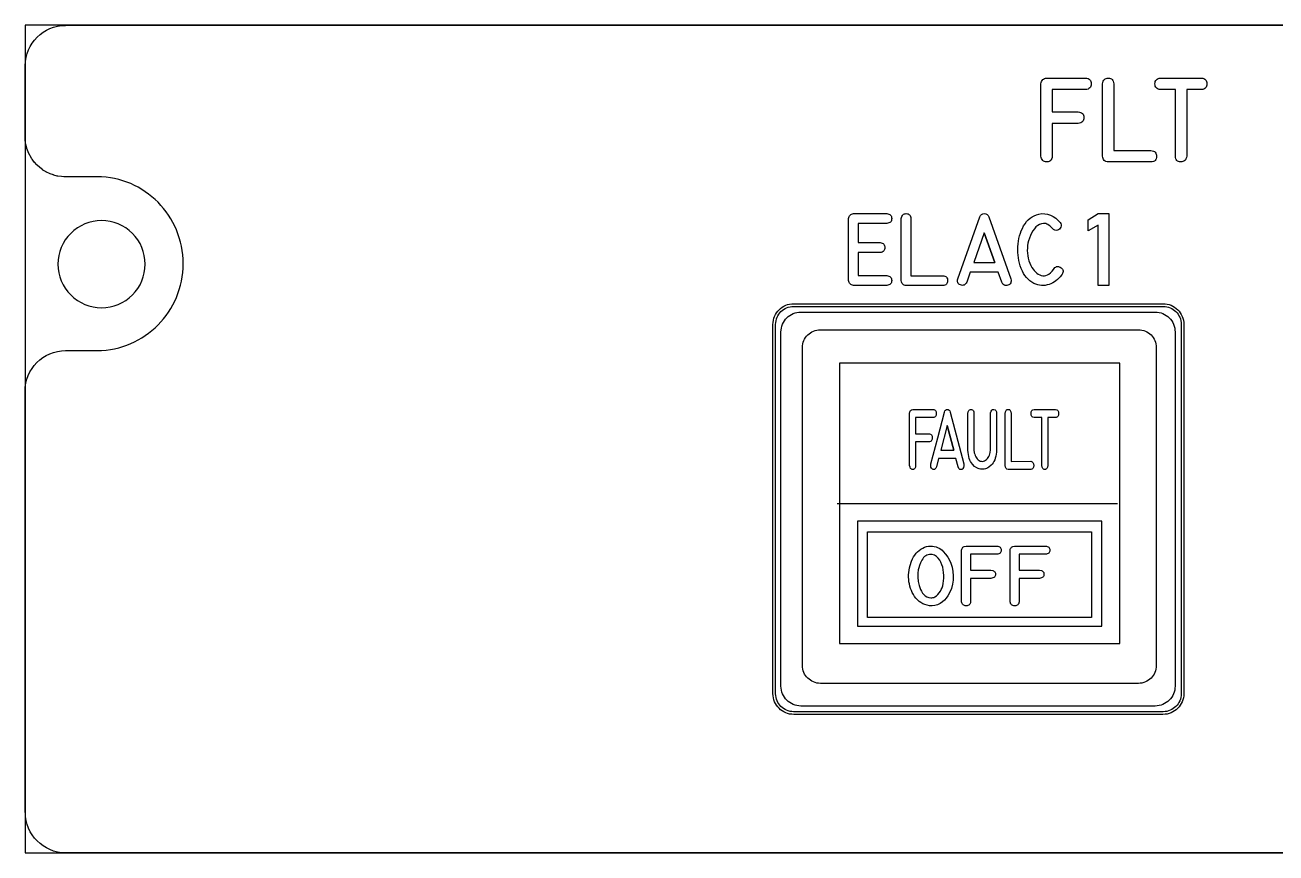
# Model space of a CAD drawing. Extents: x 112 to 257, y 413 to 460.
# Drawn here: x 112.3 to 183.7, y 413.2 to 460.5 of the extents above; entities that cross this region are included whole.
import ezdxf

# ---------------------------------------------------------------- set-up
doc = ezdxf.new("R2010")
doc.units = 0
for name, color, linetype in [('_BACKPANEL', 5, 'CONTINUOUS'), ('_ENGRAVING', 105, 'CONTINUOUS'), ('_LABELS', 30, 'CONTINUOUS'), ('_TOPLAYER', 1, 'CONTINUOUS')]:
    doc.layers.add(name, color=color, linetype=linetype)

msp = doc.modelspace()

# ---------------------------------------------------------------- linework, layer by layer
at = {"layer": '_BACKPANEL'}
for points in [[(112.257, 460.457), (112.257, 455.729), (112.257, 446.272), (112.257, 427.359), (112.257, 422.631), (112.257, 413.174), (257.257, 413.174), (257.257, 422.631), (257.257, 427.359), (257.257, 446.272), (257.257, 455.729), (257.257, 460.457)], [(156.13, 444.39), (177.226, 444.39), (177.331, 444.385), (177.434, 444.37), (177.532, 444.344), (177.627, 444.31), (177.716, 444.267), (177.801, 444.215), (177.88, 444.156), (177.953, 444.09), (178.019, 444.017), (178.078, 443.938), (178.13, 443.854), (178.173, 443.764), (178.207, 443.669), (178.232, 443.571), (178.248, 443.468), (178.253, 443.363), (178.253, 422.268), (178.248, 422.163), (178.232, 422.06), (178.207, 421.962), (178.173, 421.867), (178.13, 421.777), (178.078, 421.693), (178.019, 421.614), (177.953, 421.541), (177.88, 421.475), (177.801, 421.416), (177.716, 421.364), (177.627, 421.321), (177.532, 421.287), (177.434, 421.261), (177.331, 421.246), (177.226, 421.24), (156.13, 421.24), (156.025, 421.246), (155.923, 421.261), (155.824, 421.287), (155.73, 421.321), (155.64, 421.364), (155.555, 421.416), (155.476, 421.475), (155.403, 421.541), (155.337, 421.614), (155.278, 421.693), (155.227, 421.777), (155.184, 421.867), (155.149, 421.962), (155.124, 422.06), (155.108, 422.163), (155.103, 422.268), (155.103, 443.363), (155.108, 443.468), (155.124, 443.571), (155.149, 443.669), (155.184, 443.764), (155.227, 443.854), (155.278, 443.938), (155.337, 444.017), (155.403, 444.09), (155.476, 444.156), (155.555, 444.215), (155.64, 444.267), (155.73, 444.31), (155.824, 444.344), (155.923, 444.37), (156.025, 444.385)]]:
    msp.add_lwpolyline(points, close=True, dxfattribs=at)
msp.add_lwpolyline([(116.621, 444.312, 0.414214), (119.11, 446.8, 0.414214), (116.621, 449.288, 0.414214), (114.133, 446.8, 0.414214)], format="xyb", close=True, dxfattribs=at)
at = {"layer": '_ENGRAVING'}
for points in [[(170.25, 452.971), (170.25, 457.098), (170.264, 457.171), (170.286, 457.235), (170.315, 457.29), (170.352, 457.336), (170.397, 457.373), (170.449, 457.401), (170.509, 457.42), (170.576, 457.431), (172.799, 457.431), (172.874, 457.42), (172.939, 457.4), (172.994, 457.372), (173.039, 457.335), (173.073, 457.289), (173.098, 457.235), (173.113, 457.172), (173.118, 457.1), (173.113, 457.028), (173.098, 456.965), (173.073, 456.911), (173.037, 456.865), (172.992, 456.829), (172.936, 456.801), (172.87, 456.783), (172.795, 456.773), (170.895, 456.773), (170.895, 455.493), (172.377, 455.493), (172.451, 455.483), (172.515, 455.465), (172.57, 455.438), (172.615, 455.402), (172.651, 455.359), (172.676, 455.307), (172.692, 455.246), (172.698, 455.177), (172.694, 455.108), (172.68, 455.046), (172.655, 454.992), (172.62, 454.946), (172.575, 454.907), (172.519, 454.875), (172.453, 454.852), (172.377, 454.836), (170.895, 454.836), (170.895, 452.971), (170.885, 452.895), (170.867, 452.829), (170.841, 452.773), (170.806, 452.727), (170.763, 452.691), (170.712, 452.665), (170.652, 452.649), (170.584, 452.643), (170.516, 452.647), (170.455, 452.662), (170.402, 452.687), (170.356, 452.722), (170.318, 452.769), (170.288, 452.825), (170.265, 452.893)], [(174.088, 452.636), (174.021, 452.645), (173.961, 452.663), (173.909, 452.69), (173.865, 452.727), (173.828, 452.772), (173.798, 452.826), (173.776, 452.889), (173.761, 452.961), (173.761, 457.098), (173.777, 457.177), (173.8, 457.245), (173.831, 457.303), (173.869, 457.35), (173.915, 457.386), (173.968, 457.411), (174.029, 457.426), (174.097, 457.43), (174.164, 457.423), (174.224, 457.407), (174.275, 457.38), (174.318, 457.344), (174.353, 457.297), (174.38, 457.241), (174.399, 457.175), (174.409, 457.098), (174.409, 453.289), (176.529, 453.291), (176.605, 453.278), (176.671, 453.256), (176.727, 453.226), (176.773, 453.188), (176.808, 453.142), (176.833, 453.088), (176.847, 453.026), (176.851, 452.955), (176.846, 452.885), (176.83, 452.823), (176.804, 452.771), (176.768, 452.726), (176.723, 452.691), (176.667, 452.664), (176.602, 452.645), (176.526, 452.636)], [(177.921, 452.966), (177.921, 456.771), (177.078, 456.771), (177.002, 456.782), (176.937, 456.801), (176.882, 456.829), (176.837, 456.866), (176.802, 456.911), (176.777, 456.965), (176.762, 457.028), (176.757, 457.1), (176.763, 457.171), (176.778, 457.234), (176.803, 457.288), (176.838, 457.334), (176.883, 457.371), (176.938, 457.399), (177.003, 457.419), (177.078, 457.431), (179.409, 457.431), (179.483, 457.42), (179.547, 457.4), (179.602, 457.372), (179.647, 457.335), (179.682, 457.289), (179.706, 457.235), (179.722, 457.172), (179.727, 457.1), (179.722, 457.028), (179.707, 456.965), (179.683, 456.91), (179.648, 456.865), (179.603, 456.828), (179.548, 456.8), (179.484, 456.781), (179.409, 456.771), (178.568, 456.771), (178.568, 452.966), (178.551, 452.888), (178.527, 452.821), (178.496, 452.764), (178.457, 452.718), (178.411, 452.682), (178.358, 452.657), (178.297, 452.642), (178.229, 452.638), (178.162, 452.644), (178.103, 452.66), (178.052, 452.686), (178.009, 452.722), (177.975, 452.768), (177.948, 452.824), (177.93, 452.89)], [(161.452, 449.127), (159.822, 449.127), (159.822, 448.031), (161.065, 448.031), (161.13, 448.017), (161.187, 447.997), (161.235, 447.971), (161.274, 447.938), (161.304, 447.899), (161.326, 447.854), (161.339, 447.803), (161.343, 447.745), (161.338, 447.687), (161.325, 447.636), (161.303, 447.591), (161.273, 447.553), (161.234, 447.52), (161.186, 447.494), (161.13, 447.475), (161.065, 447.462), (159.822, 447.462), (159.822, 446.145), (161.452, 446.145), (161.517, 446.132), (161.573, 446.112), (161.621, 446.086), (161.66, 446.054), (161.69, 446.015), (161.712, 445.971), (161.725, 445.92), (161.729, 445.863), (161.725, 445.806), (161.712, 445.755), (161.69, 445.711), (161.66, 445.673), (161.621, 445.641), (161.573, 445.615), (161.517, 445.596), (161.452, 445.582), (159.549, 445.582), (159.491, 445.594), (159.439, 445.612), (159.394, 445.637), (159.356, 445.67), (159.325, 445.709), (159.3, 445.754), (159.281, 445.807), (159.27, 445.867), (159.27, 449.405), (159.282, 449.467), (159.301, 449.522), (159.326, 449.568), (159.358, 449.607), (159.396, 449.639), (159.441, 449.662), (159.492, 449.678), (159.549, 449.685), (161.452, 449.685), (161.517, 449.676), (161.573, 449.66), (161.621, 449.636), (161.66, 449.604), (161.69, 449.565), (161.712, 449.519), (161.724, 449.465), (161.728, 449.404), (161.724, 449.343), (161.711, 449.289), (161.689, 449.243), (161.659, 449.205), (161.62, 449.174), (161.573, 449.151), (161.517, 449.135)], [(162.555, 445.58), (162.498, 445.588), (162.447, 445.604), (162.403, 445.627), (162.364, 445.658), (162.333, 445.697), (162.307, 445.743), (162.289, 445.797), (162.276, 445.859), (162.276, 449.401), (162.29, 449.469), (162.309, 449.527), (162.336, 449.576), (162.368, 449.616), (162.408, 449.647), (162.453, 449.669), (162.505, 449.681), (162.563, 449.684), (162.621, 449.679), (162.672, 449.665), (162.716, 449.642), (162.753, 449.611), (162.783, 449.571), (162.806, 449.523), (162.822, 449.466), (162.83, 449.401), (162.83, 446.139), (164.645, 446.141), (164.711, 446.13), (164.767, 446.111), (164.815, 446.086), (164.854, 446.053), (164.884, 446.014), (164.905, 445.968), (164.918, 445.914), (164.922, 445.854), (164.917, 445.794), (164.903, 445.741), (164.881, 445.696), (164.851, 445.658), (164.811, 445.627), (164.764, 445.604), (164.708, 445.589), (164.643, 445.58)], [(165.495, 445.969), (166.125, 447.735), (166.757, 449.501), (166.797, 449.581), (166.854, 449.638), (166.926, 449.673), (167.015, 449.685), (167.103, 449.675), (167.176, 449.64), (167.233, 449.583), (167.274, 449.501), (168.534, 445.959), (168.545, 445.892), (168.546, 445.83), (168.538, 445.775), (168.522, 445.727), (168.496, 445.684), (168.461, 445.648), (168.418, 445.618), (168.365, 445.594), (168.31, 445.579), (168.258, 445.574), (168.209, 445.58), (168.163, 445.595), (168.121, 445.622), (168.082, 445.658), (168.046, 445.705), (168.013, 445.763), (167.811, 446.336), (166.208, 446.336), (166.012, 445.777), (165.979, 445.719), (165.942, 445.672), (165.903, 445.635), (165.859, 445.609), (165.813, 445.594), (165.763, 445.589), (165.71, 445.595), (165.654, 445.611), (165.601, 445.636), (165.557, 445.667), (165.523, 445.703), (165.498, 445.744), (165.483, 445.792), (165.477, 445.845), (165.481, 445.904)], [(171.454, 446.224), (171.437, 446.197), (171.427, 446.183), (171.419, 446.171), (171.349, 446.082), (171.274, 445.999), (171.193, 445.923), (171.108, 445.854), (171.017, 445.791), (170.92, 445.736), (170.819, 445.686), (170.712, 445.644), (170.603, 445.61), (170.494, 445.588), (170.386, 445.578), (170.278, 445.579), (170.17, 445.592), (170.063, 445.617), (169.956, 445.653), (169.85, 445.701), (169.731, 445.769), (169.62, 445.848), (169.517, 445.937), (169.422, 446.038), (169.336, 446.15), (169.257, 446.272), (169.187, 446.406), (169.125, 446.55), (169.072, 446.701), (169.026, 446.853), (168.989, 447.006), (168.96, 447.161), (168.939, 447.317), (168.927, 447.475), (168.923, 447.634), (168.927, 447.795), (168.939, 447.955), (168.96, 448.112), (168.989, 448.265), (169.027, 448.415), (169.073, 448.562), (169.127, 448.705), (169.19, 448.845), (169.261, 448.982), (169.341, 449.111), (169.429, 449.227), (169.526, 449.331), (169.631, 449.422), (169.745, 449.5), (169.867, 449.566), (169.998, 449.619), (170.137, 449.659), (170.302, 449.685), (170.467, 449.682), (170.631, 449.652), (170.796, 449.594), (170.952, 449.515), (171.094, 449.422), (171.222, 449.315), (171.334, 449.193), (171.344, 449.179), (171.38, 449.117), (171.399, 449.053), (171.399, 448.985), (171.382, 448.915), (171.349, 448.85), (171.306, 448.799), (171.252, 448.761), (171.187, 448.736), (171.113, 448.727), (171.041, 448.739), (170.973, 448.773), (170.908, 448.828), (170.777, 448.964), (170.713, 449.017), (170.649, 449.059), (170.586, 449.092), (170.524, 449.114), (170.462, 449.126), (170.4, 449.129), (170.282, 449.111), (170.169, 449.071), (170.063, 449.009), (169.964, 448.924), (169.872, 448.821), (169.787, 448.705), (169.711, 448.575), (169.643, 448.431), (169.586, 448.283), (169.54, 448.14), (169.507, 448.002), (169.486, 447.868), (169.473, 447.722), (169.47, 447.575), (169.477, 447.428), (169.493, 447.28), (169.52, 447.135), (169.559, 446.994), (169.609, 446.857), (169.671, 446.724), (169.732, 446.616), (169.797, 446.517), (169.865, 446.43), (169.938, 446.353), (170.014, 446.287), (170.094, 446.231), (170.178, 446.187), (170.266, 446.152), (170.355, 446.133), (170.444, 446.131), (170.533, 446.148), (170.62, 446.182), (170.708, 446.235), (170.795, 446.306), (170.881, 446.395), (170.967, 446.502), (171.004, 446.554), (171.051, 446.6), (171.098, 446.635), (171.146, 446.658), (171.194, 446.669), (171.243, 446.669), (171.293, 446.656), (171.343, 446.633), (171.394, 446.597), (171.44, 446.555), (171.475, 446.512), (171.499, 446.467), (171.512, 446.421), (171.514, 446.374), (171.505, 446.325), (171.485, 446.275)], [(174.127, 445.586), (173.519, 445.586), (173.519, 449.025), (172.937, 448.695), (172.937, 449.327), (173.519, 449.688), (174.127, 449.688)], [(167.61, 446.899), (167.013, 448.582), (166.411, 446.899)], [(167.013, 448.582), (167.61, 446.899)], [(156.14, 444.544), (177.216, 444.544), (177.338, 444.538), (177.456, 444.52), (177.571, 444.49), (177.68, 444.451), (177.784, 444.4), (177.882, 444.341), (177.974, 444.273), (178.059, 444.196), (178.135, 444.111), (178.204, 444.02), (178.263, 443.922), (178.313, 443.817), (178.353, 443.708), (178.382, 443.594), (178.4, 443.475), (178.406, 443.353), (178.406, 422.278), (178.4, 422.156), (178.382, 422.037), (178.353, 421.923), (178.313, 421.813), (178.263, 421.709), (178.204, 421.611), (178.135, 421.52), (178.059, 421.435), (177.974, 421.358), (177.882, 421.29), (177.784, 421.23), (177.68, 421.18), (177.571, 421.141), (177.456, 421.111), (177.338, 421.093), (177.216, 421.087), (156.14, 421.087), (156.018, 421.093), (155.9, 421.111), (155.786, 421.141), (155.676, 421.18), (155.572, 421.23), (155.474, 421.29), (155.382, 421.358), (155.298, 421.435), (155.221, 421.52), (155.153, 421.611), (155.093, 421.709), (155.043, 421.813), (155.003, 421.923), (154.974, 422.037), (154.956, 422.156), (154.95, 422.278), (154.95, 443.353), (154.956, 443.475), (154.974, 443.594), (155.003, 443.708), (155.043, 443.817), (155.093, 443.922), (155.153, 444.02), (155.221, 444.111), (155.298, 444.196), (155.382, 444.273), (155.474, 444.341), (155.572, 444.4), (155.676, 444.451), (155.786, 444.49), (155.9, 444.52), (156.018, 444.538)], [(156.549, 444.065), (176.764, 444.065), (176.882, 444.06), (176.995, 444.042), (177.105, 444.014), (177.21, 443.976), (177.31, 443.928), (177.404, 443.871), (177.492, 443.805), (177.573, 443.732), (177.646, 443.651), (177.712, 443.563), (177.769, 443.469), (177.817, 443.369), (177.855, 443.264), (177.883, 443.154), (177.901, 443.041), (177.906, 442.923), (177.906, 422.708), (177.901, 422.59), (177.883, 422.477), (177.855, 422.367), (177.817, 422.262), (177.769, 422.162), (177.712, 422.068), (177.646, 421.98), (177.573, 421.899), (177.492, 421.826), (177.404, 421.76), (177.31, 421.703), (177.21, 421.655), (177.105, 421.617), (176.995, 421.589), (176.882, 421.571), (176.764, 421.565), (156.549, 421.565), (156.431, 421.571), (156.318, 421.589), (156.208, 421.617), (156.103, 421.655), (156.003, 421.703), (155.909, 421.76), (155.821, 421.826), (155.74, 421.899), (155.667, 421.98), (155.601, 422.068), (155.544, 422.162), (155.496, 422.262), (155.458, 422.367), (155.43, 422.477), (155.412, 422.59), (155.406, 422.708), (155.406, 442.923), (155.412, 443.041), (155.43, 443.154), (155.458, 443.264), (155.496, 443.369), (155.544, 443.469), (155.601, 443.563), (155.667, 443.651), (155.74, 443.732), (155.821, 443.805), (155.909, 443.871), (156.003, 443.928), (156.103, 443.976), (156.208, 444.014), (156.318, 444.042), (156.431, 444.06)]]:
    msp.add_lwpolyline(points, close=True, dxfattribs=at)
at = {"layer": '_LABELS'}
for points in [[(174.754, 425.136), (174.754, 441.138), (158.754, 441.138), (158.754, 425.136)], [(162.754, 435.311), (162.754, 438.271), (162.773, 438.369), (162.808, 438.441), (162.859, 438.488), (162.927, 438.509), (164.1, 438.509), (164.14, 438.501), (164.174, 438.487), (164.203, 438.467), (164.227, 438.44), (164.258, 438.369), (164.269, 438.272), (164.258, 438.175), (164.226, 438.104), (164.202, 438.077), (164.173, 438.058), (164.138, 438.044), (164.098, 438.037), (163.095, 438.037), (163.095, 437.12), (163.877, 437.12), (163.95, 437.099), (163.979, 437.08), (164.003, 437.055), (164.035, 436.986), (164.047, 436.893), (164.037, 436.799), (164.006, 436.727), (163.982, 436.699), (163.952, 436.677), (163.877, 436.648), (163.095, 436.648), (163.095, 435.311), (163.08, 435.209), (163.048, 435.136), (163.025, 435.11), (162.998, 435.092), (162.967, 435.08), (162.931, 435.076), (162.895, 435.079), (162.863, 435.089), (162.835, 435.107), (162.811, 435.133), (162.775, 435.207)], [(163.968, 435.396), (164.356, 436.875), (164.746, 438.355), (164.771, 438.422), (164.806, 438.47), (164.851, 438.499), (164.905, 438.509), (164.96, 438.5), (165.004, 438.471), (165.04, 438.423), (165.065, 438.355), (165.842, 435.388), (165.849, 435.28), (165.834, 435.193), (165.797, 435.127), (165.77, 435.102), (165.738, 435.082), (165.704, 435.07), (165.672, 435.065), (165.641, 435.07), (165.613, 435.083), (165.563, 435.136), (165.521, 435.223), (165.396, 435.703), (164.408, 435.703), (164.287, 435.235), (164.244, 435.147), (164.219, 435.117), (164.193, 435.095), (164.164, 435.082), (164.133, 435.078), (164.101, 435.083), (164.066, 435.097), (164.006, 435.143), (163.97, 435.208), (163.957, 435.293)], [(167.715, 436.205), (167.715, 436.172), (167.71, 436.071), (167.695, 435.947), (167.672, 435.831), (167.644, 435.724), (167.609, 435.625), (167.568, 435.534), (167.52, 435.452), (167.466, 435.378), (167.406, 435.313), (167.277, 435.207), (167.211, 435.167), (167.144, 435.134), (167.076, 435.11), (167.007, 435.093), (166.937, 435.085), (166.865, 435.085), (166.794, 435.093), (166.725, 435.109), (166.657, 435.133), (166.59, 435.165), (166.462, 435.254), (166.34, 435.374), (166.284, 435.447), (166.234, 435.527), (166.192, 435.615), (166.156, 435.71), (166.127, 435.814), (166.105, 435.925), (166.09, 436.045), (166.081, 436.172), (166.081, 436.205), (166.081, 438.274), (166.094, 438.365), (166.128, 438.439), (166.172, 438.488), (166.225, 438.509), (166.288, 438.504), (166.347, 438.476), (166.389, 438.428), (166.414, 438.361), (166.423, 438.274), (166.423, 436.205), (166.445, 436.024), (166.466, 435.943), (166.493, 435.868), (166.527, 435.799), (166.568, 435.736), (166.615, 435.679), (166.668, 435.628), (166.726, 435.586), (166.784, 435.557), (166.842, 435.541), (166.902, 435.536), (166.962, 435.545), (167.023, 435.566), (167.084, 435.599), (167.147, 435.645), (167.199, 435.694), (167.244, 435.75), (167.282, 435.813), (167.312, 435.883), (167.354, 436.036), (167.375, 436.205), (167.375, 438.274), (167.377, 438.319), (167.399, 438.408), (167.437, 438.469), (167.462, 438.489), (167.49, 438.502), (167.56, 438.506), (167.628, 438.484), (167.655, 438.464), (167.677, 438.438), (167.706, 438.368), (167.715, 438.274)], [(168.376, 435.071), (168.31, 435.09), (168.259, 435.136), (168.224, 435.207), (168.204, 435.304), (168.204, 438.271), (168.225, 438.376), (168.261, 438.451), (168.285, 438.477), (168.313, 438.495), (168.345, 438.505), (168.381, 438.508), (168.417, 438.504), (168.448, 438.492), (168.475, 438.473), (168.498, 438.447), (168.531, 438.373), (168.546, 438.271), (168.546, 435.539), (169.665, 435.541), (169.74, 435.515), (169.77, 435.494), (169.794, 435.467), (169.825, 435.395), (169.835, 435.3), (169.824, 435.205), (169.792, 435.136), (169.768, 435.11), (169.738, 435.091), (169.664, 435.071)], [(170.301, 435.307), (170.301, 438.036), (169.856, 438.036), (169.782, 438.057), (169.753, 438.078), (169.729, 438.104), (169.697, 438.175), (169.687, 438.272), (169.698, 438.368), (169.729, 438.44), (169.753, 438.466), (169.782, 438.487), (169.856, 438.509), (171.087, 438.509), (171.16, 438.487), (171.189, 438.467), (171.212, 438.44), (171.244, 438.369), (171.254, 438.272), (171.244, 438.175), (171.213, 438.103), (171.189, 438.077), (171.16, 438.057), (171.126, 438.043), (171.087, 438.036), (170.643, 438.036), (170.643, 435.307), (170.621, 435.203), (170.584, 435.129), (170.56, 435.104), (170.532, 435.086), (170.5, 435.075), (170.464, 435.072), (170.428, 435.077), (170.397, 435.088), (170.37, 435.107), (170.348, 435.133), (170.316, 435.206)], [(165.272, 436.175), (164.904, 437.584), (164.533, 436.175)], [(164.904, 437.584), (165.272, 436.175)], [(159.781, 432.12), (159.781, 431.977), (159.781, 426.12), (173.728, 426.12), (173.728, 432.12)], [(160.352, 431.521), (173.138, 431.521), (173.138, 426.62), (160.352, 426.62)], [(165.105, 429.72), (165.175, 429.487), (165.22, 429.25), (165.238, 429.008), (165.231, 428.761), (165.197, 428.518), (165.136, 428.286), (165.049, 428.064), (164.934, 427.854), (164.846, 427.731), (164.744, 427.618), (164.626, 427.514), (164.494, 427.42), (164.351, 427.345), (164.2, 427.299), (164.043, 427.283), (163.878, 427.295), (163.744, 427.322), (163.619, 427.361), (163.502, 427.41), (163.393, 427.471), (163.291, 427.542), (163.198, 427.624), (163.113, 427.718), (163.036, 427.822), (162.967, 427.933), (162.906, 428.048), (162.852, 428.165), (162.807, 428.285), (162.769, 428.409), (162.739, 428.536), (162.716, 428.666), (162.702, 428.799), (162.695, 428.933), (162.696, 429.066), (162.704, 429.198), (162.72, 429.33), (162.744, 429.46), (162.775, 429.59), (162.86, 429.847), (162.913, 429.97), (162.975, 430.085), (163.043, 430.191), (163.12, 430.288), (163.203, 430.376), (163.294, 430.456), (163.393, 430.527), (163.499, 430.59), (163.607, 430.639), (163.718, 430.675), (163.831, 430.696), (163.946, 430.703), (164.055, 430.698), (164.159, 430.684), (164.258, 430.659), (164.352, 430.626), (164.44, 430.582), (164.524, 430.529), (164.602, 430.466), (164.675, 430.393), (164.808, 430.235), (164.924, 430.07), (165.023, 429.899)], [(165.718, 427.523), (165.718, 430.466), (165.729, 430.518), (165.746, 430.563), (165.769, 430.603), (165.798, 430.635), (165.833, 430.662), (165.875, 430.682), (165.975, 430.703), (167.73, 430.703), (167.789, 430.695), (167.84, 430.681), (167.883, 430.661), (167.919, 430.635), (167.946, 430.602), (167.966, 430.563), (167.978, 430.518), (167.982, 430.467), (167.978, 430.416), (167.966, 430.371), (167.946, 430.332), (167.918, 430.3), (167.882, 430.274), (167.838, 430.254), (167.786, 430.241), (167.726, 430.234), (166.227, 430.234), (166.227, 429.322), (167.396, 429.322), (167.506, 429.301), (167.549, 429.282), (167.585, 429.257), (167.613, 429.226), (167.633, 429.189), (167.645, 429.146), (167.65, 429.096), (167.647, 429.047), (167.636, 429.003), (167.616, 428.964), (167.589, 428.931), (167.553, 428.904), (167.509, 428.881), (167.396, 428.853), (166.227, 428.853), (166.227, 427.523), (166.219, 427.469), (166.205, 427.422), (166.184, 427.383), (166.157, 427.35), (166.123, 427.324), (166.082, 427.306), (166.035, 427.294), (165.981, 427.29), (165.928, 427.293), (165.88, 427.303), (165.838, 427.321), (165.802, 427.347), (165.772, 427.379), (165.748, 427.42), (165.73, 427.468)], [(168.49, 427.523), (168.49, 430.466), (168.501, 430.518), (168.518, 430.563), (168.541, 430.603), (168.57, 430.635), (168.605, 430.662), (168.647, 430.682), (168.747, 430.703), (170.502, 430.703), (170.561, 430.695), (170.612, 430.681), (170.655, 430.661), (170.691, 430.635), (170.718, 430.602), (170.738, 430.563), (170.75, 430.518), (170.754, 430.467), (170.75, 430.416), (170.738, 430.371), (170.718, 430.332), (170.69, 430.3), (170.654, 430.274), (170.61, 430.254), (170.558, 430.241), (170.498, 430.234), (168.999, 430.234), (168.999, 429.322), (170.168, 429.322), (170.278, 429.301), (170.321, 429.282), (170.357, 429.257), (170.385, 429.226), (170.405, 429.189), (170.417, 429.146), (170.422, 429.096), (170.419, 429.047), (170.408, 429.003), (170.388, 428.964), (170.36, 428.931), (170.325, 428.904), (170.281, 428.881), (170.168, 428.853), (168.999, 428.853), (168.999, 427.523), (168.991, 427.469), (168.977, 427.422), (168.956, 427.383), (168.928, 427.35), (168.895, 427.324), (168.854, 427.306), (168.807, 427.294), (168.753, 427.29), (168.699, 427.293), (168.652, 427.303), (168.61, 427.321), (168.574, 427.347), (168.544, 427.379), (168.52, 427.42), (168.502, 427.468)], [(163.961, 430.229), (163.88, 430.224), (163.804, 430.209), (163.734, 430.183), (163.668, 430.147), (163.607, 430.1), (163.552, 430.043), (163.501, 429.976), (163.456, 429.899), (163.378, 429.74), (163.316, 429.593), (163.27, 429.458), (163.239, 429.335), (163.216, 429.147), (163.214, 428.923), (163.238, 428.683), (163.29, 428.445), (163.328, 428.33), (163.374, 428.221), (163.428, 428.117), (163.491, 428.02), (163.564, 427.933), (163.646, 427.862), (163.74, 427.807), (163.843, 427.769), (163.966, 427.747), (164.024, 427.747), (164.079, 427.755), (164.133, 427.77), (164.185, 427.793), (164.281, 427.861), (164.367, 427.945), (164.442, 428.032), (164.506, 428.122), (164.559, 428.214), (164.603, 428.317), (164.64, 428.436), (164.669, 428.569), (164.691, 428.718), (164.703, 428.874), (164.704, 429.03), (164.695, 429.185), (164.674, 429.341), (164.642, 429.493), (164.598, 429.637), (164.541, 429.773), (164.472, 429.901), (164.389, 430.015), (164.29, 430.106), (164.175, 430.174), (164.044, 430.219)]]:
    msp.add_lwpolyline(points, close=True, dxfattribs=at)
msp.add_lwpolyline([(158.615, 433.137), (174.615, 433.137)], dxfattribs=at)
at = {"layer": '_TOPLAYER'}
msp.add_lwpolyline([(254.033, 413.174), (115.475, 413.174), (114.564, 413.175), (114.33, 413.19), (114.102, 413.228), (113.882, 413.287), (113.672, 413.366), (113.472, 413.464), (113.283, 413.581), (113.107, 413.714), (112.945, 413.862), (112.797, 414.026), (112.666, 414.202), (112.551, 414.391), (112.454, 414.592), (112.377, 414.802), (112.32, 415.021), (112.284, 415.248), (112.27, 415.482), (112.25, 415.492), (112.251, 416.802), (112.251, 417.996), (112.251, 425.707), (112.256, 439.54), (112.268, 439.777), (112.303, 440.008), (112.359, 440.23), (112.437, 440.443), (112.534, 440.646), (112.649, 440.838), (112.782, 441.016), (112.931, 441.182), (113.094, 441.332), (113.272, 441.466), (113.462, 441.583), (113.663, 441.681), (113.875, 441.76), (114.096, 441.819), (114.325, 441.855), (114.561, 441.869), (116.374, 441.869), (116.626, 441.876), (116.875, 441.895), (117.121, 441.927), (117.363, 441.971), (117.6, 442.026), (117.833, 442.093), (118.061, 442.172), (118.283, 442.261), (118.501, 442.361), (118.712, 442.471), (118.918, 442.591), (119.117, 442.72), (119.309, 442.859), (119.494, 443.006), (119.672, 443.163), (119.843, 443.327), (120.005, 443.5), (120.159, 443.68), (120.305, 443.868), (120.442, 444.062), (120.569, 444.263), (120.687, 444.471), (120.796, 444.685), (120.894, 444.904), (120.982, 445.129), (121.059, 445.359), (121.125, 445.594), (121.18, 445.833), (121.223, 446.077), (121.254, 446.324), (121.273, 446.575), (121.279, 446.829), (121.273, 447.083), (121.254, 447.333), (121.223, 447.581), (121.18, 447.824), (121.125, 448.063), (121.059, 448.298), (120.982, 448.528), (120.894, 448.753), (120.796, 448.973), (120.687, 449.187), (120.569, 449.394), (120.442, 449.596), (120.305, 449.79), (120.159, 449.978), (120.005, 450.158), (119.843, 450.331), (119.672, 450.495), (119.494, 450.652), (119.309, 450.799), (119.117, 450.938), (118.918, 451.068), (118.712, 451.188), (118.501, 451.298), (118.283, 451.397), (118.061, 451.487), (117.833, 451.565), (117.6, 451.632), (117.363, 451.688), (117.121, 451.732), (116.875, 451.763), (116.626, 451.783), (116.374, 451.789), (114.573, 451.789), (114.457, 451.791), (114.342, 451.8), (114.33, 451.8), (114.12, 451.833), (114.094, 451.833), (113.899, 451.883), (113.883, 451.888), (113.867, 451.893), (113.69, 451.959), (113.653, 451.974), (113.485, 452.056), (113.475, 452.056), (113.464, 452.063), (113.452, 452.069), (113.276, 452.175), (113.271, 452.184), (113.266, 452.185), (113.094, 452.315), (112.938, 452.457), (112.927, 452.468), (112.788, 452.622), (112.778, 452.632), (112.654, 452.799), (112.644, 452.811), (112.542, 452.98), (112.527, 453.009), (112.442, 453.185), (112.436, 453.199), (112.43, 453.213), (112.362, 453.401), (112.357, 453.414), (112.352, 453.429), (112.301, 453.63), (112.301, 453.64), (112.268, 453.855), (112.268, 453.87), (112.257, 454.101), (112.257, 455.789), (112.257, 457.23), (112.257, 458.141), (112.272, 458.376), (112.309, 458.604), (112.368, 458.823), (112.447, 459.034), (112.545, 459.234), (112.661, 459.422), (112.794, 459.598), (112.943, 459.761), (113.106, 459.909), (113.283, 460.041), (113.471, 460.155), (113.672, 460.252), (113.882, 460.33), (114.101, 460.387), (114.328, 460.423), (114.562, 460.437), (114.572, 460.457), (115.882, 460.457), (254.97, 460.455)], dxfattribs=at)
msp.add_lwpolyline([(157.661, 443.059), (175.81, 443.059), (175.915, 443.054), (176.017, 443.038), (176.116, 443.013), (176.21, 442.979), (176.3, 442.936), (176.384, 442.884), (176.463, 442.825), (176.536, 442.759), (176.602, 442.687), (176.661, 442.608), (176.712, 442.523), (176.755, 442.434), (176.79, 442.339), (176.815, 442.241), (176.83, 442.139), (176.836, 442.034), (176.836, 423.884), (176.83, 423.779), (176.815, 423.677), (176.79, 423.579), (176.755, 423.484), (176.712, 423.395), (176.661, 423.31), (176.602, 423.231), (176.536, 423.159), (176.463, 423.093), (176.384, 423.034), (176.3, 422.982), (176.21, 422.939), (176.116, 422.905), (176.017, 422.88), (175.915, 422.864), (175.81, 422.859), (157.661, 422.859), (157.556, 422.864), (157.454, 422.88), (157.355, 422.905), (157.261, 422.939), (157.171, 422.982), (157.087, 423.034), (157.008, 423.093), (156.935, 423.159), (156.869, 423.231), (156.81, 423.31), (156.759, 423.395), (156.716, 423.484), (156.682, 423.579), (156.656, 423.677), (156.641, 423.779), (156.636, 423.884), (156.636, 442.034), (156.641, 442.139), (156.656, 442.241), (156.682, 442.339), (156.716, 442.434), (156.759, 442.523), (156.81, 442.608), (156.869, 442.687), (156.935, 442.759), (157.008, 442.825), (157.087, 442.884), (157.171, 442.936), (157.261, 442.979), (157.355, 443.013), (157.454, 443.038), (157.556, 443.054)], close=True, dxfattribs=at)

doc.saveas('drawing.dxf')
